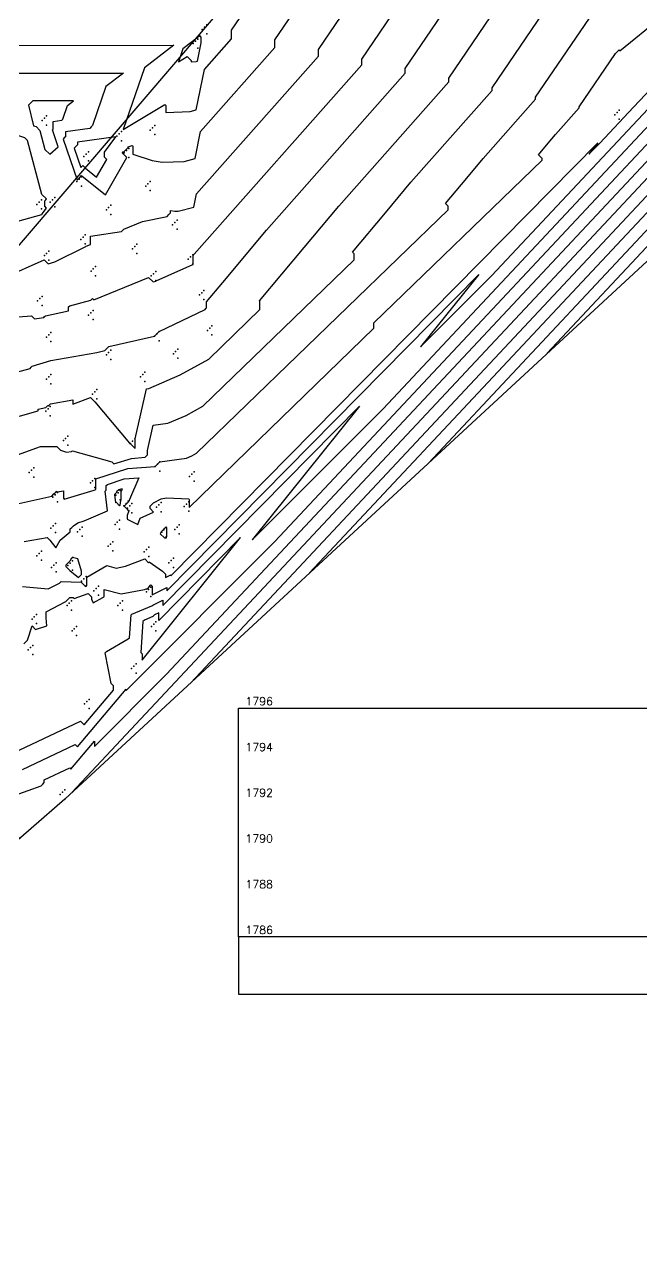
# Model space of a CAD drawing. Header units: metres. Extents: x 419582 to 423558, y 4805372 to 4807539.
# Drawn here: x 421806 to 421833, y 4806399.9 to 4806453.1 of the extents above; entities that cross this region are included whole.
import ezdxf

# ---------------------------------------------------------------- set-up
doc = ezdxf.new("R2010")
doc.units = ezdxf.units.M
doc.linetypes.add('PHANTOM', pattern=[2.5, 1.25, -0.25, 0.25, -0.25, 0.25, -0.25])
for name, color, linetype in [('C-ROAD-PROF-TEXT', 11, 'Continuous'), ('C-ROAD-PROF-TTLB', 5, 'Continuous'), ('C-TINN', 4, 'Continuous'), ('C-TINN-BNDY', 110, 'Continuous'), ('C-TOPO-MAJR', 9, 'Continuous'), ('C-TOPO-MINR', 8, 'Continuous'), ('LS', 7, 'Continuous')]:
    doc.layers.add(name, color=color, linetype=linetype)
doc.styles.get("Standard").update_dxf_attribs({"font": 'simplex.shx'})

# ---------------------------------------------------------------- blocks, each defined once
blk = doc.blocks.new('AN30 +0 +0')
at = {"linetype": 'PHANTOM', "flags": 128}
for points in [[(0, -11.382), (0, 11.382)], [(-11.382, 0), (11.382, 0)]]:
    blk.add_lwpolyline(points, dxfattribs=at)
at = {"flags": 128}
blk.add_lwpolyline([(-4.744, -4.744), (-4.744, 4.744), (4.744, 4.744), (4.744, -4.744)], close=True, dxfattribs=at)
at = {"layer": 'LS', "insert": (-3.273, -0.383), "char_height": 0.51577, "width": 9.13592, "attachment_point": 1}
blk.add_mtext('AN30\\PBase +0 Leg +0', dxfattribs=at)

msp = doc.modelspace()

# ---------------------------------------------------------------- linework, layer by layer
at = {"color": 31, "lineweight": 30, "true_color": 0xffbd7a, "elevation": 1718.013}
msp.add_lwpolyline([(423449.834, 4807399.592), (423130.593, 4807500.114), (421950.92, 4806612.998), (421795.045, 4806430.988), (421305.015, 4806147.038), (421305.015, 4806147.038), (420630.083, 4805770.97), (419765.157, 4805549.54), (419617.356, 4805580.088)], dxfattribs=at)
at = {"layer": 'C-ROAD-PROF-TTLB', "color": 5, "linetype": 'Continuous', "lineweight": -3}
for p, q in [((421815.365, 4806413.246), (421815.365, 4806423.246)), ((421815.365, 4806423.246), (421895.365, 4806423.246))]:
    msp.add_line(p, q, dxfattribs=at)
msp.add_3dface([(421815.365, 4806410.746), (421895.365, 4806410.746), (421895.365, 4806413.246), (421815.365, 4806413.246)], dxfattribs=at)
at = {"layer": 'C-TINN', "color": 4, "linetype": 'Continuous', "lineweight": -3}
for p in [(421813.77, 4806452.92, 1788.43), (421813.87, 4806453.02, 1788.43), (421813.97, 4806453.12, 1788.43), (421813.97, 4806452.72, 1788.43), (421813.38, 4806452.3, 1787.73), (421813.48, 4806452.4, 1787.73), (421813.58, 4806452.5, 1787.73), (421813.58, 4806452.1, 1787.73), (421806.87, 4806449.04, 1791.54), (421806.97, 4806449.14, 1791.54), (421831.81, 4806449.19, 1797.82), (421831.91, 4806449.29, 1797.82), (421832.01, 4806449.39, 1797.82), (421832.01, 4806448.99, 1797.82), (421806.77, 4806448.94, 1791.54), (421806.97, 4806448.74, 1791.54), (421810.24, 4806448.45, 1789.03), (421811.5, 4806448.52, 1789.44), (421811.6, 4806448.62, 1789.44), (421811.7, 4806448.72, 1789.44), (421810.04, 4806448.25, 1789.03), (421810.14, 4806448.35, 1789.03), (421810.24, 4806448.05, 1789.03), (421811.7, 4806448.32, 1789.44), (421808.7, 4806447.47, 1788.09), (421808.8, 4806447.57, 1788.09), (421810.36, 4806447.52, 1790.1), (421810.46, 4806447.62, 1790.1), (421810.56, 4806447.72, 1790.1), (421808.6, 4806447.37, 1788.09), (421808.8, 4806447.17, 1788.09), (421810.56, 4806447.32, 1790.1), (421808.39, 4806446.37, 1790.14), (421808.49, 4806446.47, 1790.14), (421808.29, 4806446.27, 1790.14), (421808.49, 4806446.07, 1790.14), (421811.3, 4806446.07, 1790.45), (421811.4, 4806446.17, 1790.45), (421811.5, 4806446.27, 1790.45), (421811.5, 4806445.87, 1790.45), (421806.54, 4806445.27, 1789.88), (421806.64, 4806445.37, 1789.88), (421806.74, 4806445.47, 1789.88), (421807.13, 4806445.37, 1790.19), (421807.23, 4806445.47, 1790.19), (421807.33, 4806445.57, 1790.19), (421806.74, 4806445.07, 1789.88), (421807.33, 4806445.17, 1790.19), (421809.58, 4806445.03, 1790.6), (421809.68, 4806445.13, 1790.6), (421809.78, 4806445.23, 1790.6), (421809.78, 4806444.83, 1790.6), (421812.48, 4806444.38, 1791.18), (421812.58, 4806444.48, 1791.18), (421812.68, 4806444.58, 1791.18), (421808.46, 4806443.74, 1790.95), (421808.56, 4806443.84, 1790.95), (421808.66, 4806443.94, 1790.95), (421812.68, 4806444.18, 1791.18), (421806.97, 4806443.13, 1790.92), (421807.07, 4806443.23, 1790.92), (421808.66, 4806443.54, 1790.95), (421810.72, 4806443.33, 1791.41), (421810.82, 4806443.43, 1791.41), (421810.92, 4806443.53, 1791.41), (421810.92, 4806443.13, 1791.41), (421806.87, 4806443.03, 1790.92), (421807.07, 4806442.83, 1790.92), (421813.16, 4806442.87, 1791.98), (421813.26, 4806442.97, 1791.98), (421813.36, 4806443.07, 1791.98), (421813.36, 4806442.67, 1791.98), (421808.91, 4806442.35, 1791.5), (421809.01, 4806442.45, 1791.5), (421809.11, 4806442.55, 1791.5), (421809.11, 4806442.15, 1791.5), (421811.54, 4806442.14, 1791.99), (421811.64, 4806442.24, 1791.99), (421811.74, 4806442.34, 1791.99), (421811.74, 4806441.94, 1791.99), (421806.57, 4806441.05, 1791.71), (421806.67, 4806441.15, 1791.71), (421806.77, 4806441.25, 1791.71), (421813.65, 4806441.31, 1792.77), (421813.75, 4806441.41, 1792.77), (421813.85, 4806441.51, 1792.77), (421813.85, 4806441.11, 1792.77), (421806.77, 4806440.85, 1791.71), (421808.9, 4806440.53, 1792.22), (421809, 4806440.63, 1792.22), (421808.8, 4806440.43, 1792.22), (421809, 4806440.23, 1792.22), (421814.2, 4806439.96, 1793.49), (421806.96, 4806439.47, 1792.47), (421807.06, 4806439.57, 1792.47), (421807.16, 4806439.67, 1792.47), (421811.69, 4806439.51, 1793), (421811.79, 4806439.61, 1793), (421811.89, 4806439.71, 1793), (421814, 4806439.76, 1793.49), (421814.1, 4806439.86, 1793.49), (421814.2, 4806439.56, 1793.49), (421807.16, 4806439.27, 1792.47), (421809.78, 4806438.89, 1793.11), (421811.89, 4806439.31, 1793), (421812.71, 4806438.94, 1793.59), (421809.58, 4806438.69, 1793.11), (421809.68, 4806438.79, 1793.11), (421809.78, 4806438.49, 1793.11), (421812.51, 4806438.74, 1793.59), (421812.61, 4806438.84, 1793.59), (421812.71, 4806438.54, 1793.59), (421807.16, 4806437.83, 1793.4), (421811.17, 4806437.83, 1793.8), (421811.27, 4806437.93, 1793.8), (421806.96, 4806437.63, 1793.4), (421807.06, 4806437.73, 1793.4), (421807.16, 4806437.43, 1793.4), (421811.07, 4806437.73, 1793.8), (421811.27, 4806437.53, 1793.8), (421808.97, 4806436.97, 1793.93), (421809.07, 4806437.07, 1793.93), (421809.17, 4806437.17, 1793.93), (421809.17, 4806436.77, 1793.93), (421806.93, 4806436.23, 1794.08), (421807.03, 4806436.33, 1794.08), (421807.13, 4806436.43, 1794.08), (421807.13, 4806436.03, 1794.08), (421807.9, 4806435.14, 1794.82), (421807.7, 4806434.94, 1794.82), (421807.8, 4806435.04, 1794.82), (421807.9, 4806434.74, 1794.82), (421810.63, 4806434.82, 1793.99), (421810.73, 4806434.92, 1793.99), (421810.83, 4806435.02, 1793.99), (421810.83, 4806434.62, 1793.99), (421806.21, 4806433.55, 1795.64), (421806.31, 4806433.65, 1795.64), (421806.41, 4806433.75, 1795.64), (421811.72, 4806433.81, 1796), (421811.82, 4806433.91, 1796), (421811.92, 4806434.01, 1796), (421811.92, 4806433.61, 1796), (421813.42, 4806433.57, 1796.4), (421806.41, 4806433.35, 1795.64), (421808.88, 4806433.09, 1795.91), (421808.98, 4806433.19, 1795.91), (421809.08, 4806433.29, 1795.91), (421813.22, 4806433.37, 1796.4), (421813.32, 4806433.47, 1796.4), (421813.42, 4806433.17, 1796.4), (421807.24, 4806432.47, 1796.02), (421807.34, 4806432.57, 1796.02), (421807.44, 4806432.67, 1796.02), (421809.08, 4806432.89, 1795.91), (421809.99, 4806432.56, 1798.13), (421810.09, 4806432.66, 1798.13), (421810.19, 4806432.76, 1798.13), (421807.44, 4806432.27, 1796.02), (421810.19, 4806432.36, 1798.13), (421810.34, 4806432.09, 1797.05), (421810.44, 4806432.19, 1797.05), (421810.5, 4806431.99, 1796.6), (421810.54, 4806432.29, 1797.05), (421810.6, 4806432.09, 1796.6), (421810.7, 4806432.19, 1796.6), (421811.78, 4806432.03, 1797.14), (421811.88, 4806432.13, 1797.14), (421811.98, 4806432.23, 1797.14), (421812.98, 4806432.06, 1797.08), (421813.08, 4806432.16, 1797.08), (421813.18, 4806432.26, 1797.08), (421810.16, 4806431.47, 1797.64), (421810.54, 4806431.89, 1797.05), (421810.7, 4806431.79, 1796.6), (421811.98, 4806431.83, 1797.14), (421813.18, 4806431.86, 1797.08), (421807.16, 4806431.12, 1796.59), (421807.26, 4806431.22, 1796.59), (421807.36, 4806431.32, 1796.59), (421807.36, 4806430.92, 1796.59), (421808.32, 4806430.96, 1797.2), (421808.42, 4806431.06, 1797.2), (421808.52, 4806431.16, 1797.2), (421809.96, 4806431.27, 1797.64), (421810.06, 4806431.37, 1797.64), (421810.16, 4806431.07, 1797.64), (421812, 4806430.94, 1798.03), (421812.1, 4806431.04, 1798.03), (421812.2, 4806431.14, 1798.03), (421812.57, 4806431.06, 1797.48), (421812.67, 4806431.16, 1797.48), (421812.77, 4806431.26, 1797.48), (421808.52, 4806430.76, 1797.2), (421809.76, 4806430.42, 1797.34), (421809.86, 4806430.52, 1797.34), (421812.2, 4806430.74, 1798.03), (421812.77, 4806430.86, 1797.48), (421806.54, 4806429.91, 1797.58), (421806.64, 4806430.01, 1797.58), (421806.74, 4806430.11, 1797.58), (421809.66, 4806430.32, 1797.34), (421809.86, 4806430.12, 1797.34), (421811.24, 4806430.08, 1797.76), (421811.34, 4806430.18, 1797.76), (421811.44, 4806430.28, 1797.76), (421811.44, 4806429.88, 1797.76), (421812.51, 4806429.8, 1797.42), (421806.74, 4806429.71, 1797.58), (421807.18, 4806429.4, 1797.4), (421807.28, 4806429.5, 1797.4), (421807.38, 4806429.6, 1797.4), (421807.9, 4806429.48, 1798.12), (421808, 4806429.58, 1798.12), (421808.1, 4806429.68, 1798.12), (421808.1, 4806429.28, 1798.12), (421812.31, 4806429.6, 1797.42), (421812.41, 4806429.7, 1797.42), (421812.51, 4806429.4, 1797.42), (421807.38, 4806429.2, 1797.4), (421808.5, 4806428.8, 1797.94), (421808.6, 4806428.9, 1797.94), (421808.7, 4806429, 1797.94), (421808.7, 4806428.6, 1797.94), (421809.04, 4806428.38, 1798.92), (421809.14, 4806428.48, 1798.92), (421809.24, 4806428.58, 1798.92), (421811.33, 4806428.33, 1799.1), (421811.43, 4806428.43, 1799.1), (421811.53, 4806428.53, 1799.1), (421807.86, 4806427.73, 1799.22), (421807.96, 4806427.83, 1799.22), (421808.06, 4806427.93, 1799.22), (421809.24, 4806428.18, 1798.92), (421810.08, 4806427.73, 1799.27), (421810.18, 4806427.83, 1799.27), (421810.28, 4806427.93, 1799.27), (421811.53, 4806428.13, 1799.1), (421806.33, 4806427.14, 1798.9), (421806.43, 4806427.24, 1798.9), (421806.53, 4806427.34, 1798.9), (421808.06, 4806427.53, 1799.22), (421810.28, 4806427.53, 1799.27), (421806.53, 4806426.94, 1798.9), (421808.08, 4806426.62, 1799.25), (421808.18, 4806426.72, 1799.25), (421808.28, 4806426.82, 1799.25), (421811.55, 4806426.82, 1801.71), (421811.65, 4806426.92, 1801.71), (421811.75, 4806427.02, 1801.71), (421811.75, 4806426.62, 1801.71), (421808.28, 4806426.42, 1799.25), (421806.16, 4806425.79, 1799.28), (421806.26, 4806425.89, 1799.28), (421806.36, 4806425.99, 1799.28), (421806.36, 4806425.59, 1799.28), (421810.78, 4806425.08, 1800.69), (421810.88, 4806425.18, 1800.69), (421810.68, 4806424.98, 1800.69), (421810.88, 4806424.78, 1800.69), (421808.63, 4806423.43, 1799.26), (421808.73, 4806423.53, 1799.26), (421808.83, 4806423.63, 1799.26), (421808.83, 4806423.23, 1799.26), (421807.56, 4806419.47, 1802.94), (421807.66, 4806419.57, 1802.94), (421807.76, 4806419.67, 1802.94), (421807.76, 4806419.27, 1802.94)]:
    msp.add_point(p, dxfattribs=at)
at = {"layer": 'C-TINN-BNDY', "color": 110, "linetype": 'Continuous', "lineweight": -3, "flags": 128}
msp.add_lwpolyline([(422724.87, 4807165.92), (422697.08, 4807146.67), (422577.28, 4807048.8), (422494.93, 4806993.73), (422433.35, 4806948.24), (422390.21, 4806913.55), (422303.24, 4806847.72), (422229.68, 4806793.83), (422213.19, 4806781.58), (422179.34, 4806755.48), (422143.63, 4806726.94), (422090.94, 4806686.36), (421935.65, 4806537.41), (421807.76, 4806419.27), (421798.23, 4806410.98), (421750.84, 4806385.06), (421712.43, 4806364.25), (421678.37, 4806344.94), (421648.74, 4806328.11), (421541.25, 4806258.62), (421434.62, 4806175.52), (421305.47, 4806115.01), (421187.67, 4806058.56)], dxfattribs=at)
at = {"layer": 'C-TOPO-MAJR', "color": 9, "linetype": 'Continuous', "lineweight": -3, "flags": 128}
for points, elevation in [([(421818.465, 4806429.159), (421857.04, 4806470.344), (421889.289, 4806504.402), (421896.666, 4806515.973), (421901.331, 4806528.626), (421900.881, 4806529.193), (421902.446, 4806530.465), (421902.446, 4806530.695), (421902.361, 4806530.78), (421901.809, 4806534.932), (421901.839, 4806534.961), (421901.868, 4806534.991), (421901.868, 4806535.273), (421901.919, 4806536.887), (421901.872, 4806536.934), (421902.19, 4806538.033), (421900.58, 4806543.74)], 1805), ([(421805.692, 4806434.322), (421806.705, 4806434.685), (421807.417, 4806434.679), (421807.573, 4806434.523), (421807.831, 4806434.43), (421808.062, 4806434.468), (421808.078, 4806434.484), (421808.095, 4806434.501), (421809.815, 4806434.015), (421809.909, 4806433.92), (421810.674, 4806434.166), (421811.277, 4806434.213), (421811.327, 4806434.263), (421811.378, 4806434.313), (421811.378, 4806434.512), (421811.625, 4806435.61), (421812.262, 4806435.702), (421813.066, 4806436.046), (421813.795, 4806436.452), (421820.411, 4806442.849), (421820.411, 4806443.109), (421820.341, 4806443.179), (421821.781, 4806444.901), (421822.901, 4806446.235), (421826.452, 4806450.25), (421826.452, 4806450.37), (421831.902, 4806458.395)], 1795), ([(421805.236, 4806451.004), (421810.337, 4806451.012), (421809.561, 4806450.417), (421808.976, 4806448.717), (421808.915, 4806448.655), (421808.854, 4806448.594), (421807.787, 4806448.439), (421807.787, 4806448.218), (421807.742, 4806448.173), (421807.698, 4806448.128), (421808.311, 4806446.345), (421808.404, 4806446.438), (421808.498, 4806446.531), (421808.511, 4806446.518), (421809.546, 4806445.694), (421810.472, 4806447.313), (421810.282, 4806447.503), (421810.282, 4806447.522), (421810.33, 4806447.588), (421810.349, 4806447.57), (421810.439, 4806447.66), (421810.53, 4806447.751), (421810.53, 4806447.788), (421810.702, 4806447.841), (421810.733, 4806447.811), (421810.733, 4806447.472), (421811.589, 4806447.183), (421812.015, 4806447.116), (421812.988, 4806447.152), (421813.462, 4806447.277), (421813.7, 4806448.452), (421816.953, 4806452.13), (421816.953, 4806452.463), (421819.494, 4806456.205)], 1790), ([(421804.971, 4806421.029), (421808.455, 4806422.674), (421808.615, 4806422.514), (421809.891, 4806424.032), (421809.891, 4806424.225), (421809.787, 4806424.329), (421809.53, 4806425.67), (421809.582, 4806425.722), (421810.537, 4806426.27), (421810.588, 4806426.322), (421810.66, 4806427.318), (421810.69, 4806427.348), (421811.571, 4806427.713), (421811.606, 4806427.747), (421812.053, 4806427.969), (421812.053, 4806427.728), (421820.656, 4806436.454), (421815.96, 4806430.601), (421821.685, 4806436.336), (421839.61, 4806455.474)], 1800), ([(421805.713, 4806444.532), (421806.755, 4806444.835), (421806.767, 4806444.846), (421806.778, 4806444.858), (421806.968, 4806445.109), (421806.891, 4806445.186), (421806.891, 4806445.431), (421806.93, 4806445.47), (421806.968, 4806445.509), (421806.757, 4806445.706), (421806.139, 4806448.068), (421806.02, 4806448.186), (421805.712, 4806448.275)], 1790)]:
    msp.add_lwpolyline(points, dxfattribs=dict(at, elevation=elevation))
at = {"layer": 'C-TOPO-MINR', "color": 8, "linetype": 'Continuous', "lineweight": -3, "flags": 128}
for points, elevation in [([(421813.268, 4806424.359), (421853.554, 4806467.37), (421887.234, 4806502.938), (421894.937, 4806515.023), (421899.809, 4806528.236), (421899.743, 4806528.319), (421901.715, 4806529.921), (421901.715, 4806530.211), (421901.66, 4806530.266), (421900.965, 4806535.496), (421900.976, 4806535.507), (421900.987, 4806535.518), (421900.987, 4806535.874), (421901.006, 4806536.485), (421900.989, 4806536.503), (421901.367, 4806537.812), (421899.658, 4806543.875)], 1804), ([(421823.662, 4806433.959), (421860.526, 4806473.318), (421891.345, 4806505.866), (421898.394, 4806516.924), (421902.853, 4806529.015), (421902.018, 4806530.068), (421903.177, 4806531.009), (421903.177, 4806531.18), (421903.062, 4806531.295), (421902.654, 4806534.368), (421902.701, 4806534.415), (421902.749, 4806534.463), (421902.749, 4806534.672), (421902.831, 4806537.289), (421902.755, 4806537.366), (421903.012, 4806538.254), (421901.71, 4806542.87)], 1806), ([(421808.072, 4806419.558), (421850.068, 4806464.396), (421885.178, 4806501.474), (421893.208, 4806514.072), (421897.598, 4806525.979), (421897.598, 4806526.021), (421897.419, 4806526.2), (421895.067, 4806535.832), (421895.089, 4806535.854), (421895.11, 4806535.876), (421896.243, 4806537.21), (421900.087, 4806536.464), (421900.163, 4806536.388), (421900.225, 4806536.45), (421900.287, 4806536.513), (421900.295, 4806536.566), (421900.295, 4806536.726), (421900.545, 4806537.591), (421899.911, 4806539.84)], 1803), ([(421828.858, 4806438.76), (421864.012, 4806476.292), (421893.401, 4806507.329), (421900.123, 4806517.874), (421904.374, 4806529.405), (421903.156, 4806530.942), (421903.908, 4806531.553), (421903.908, 4806531.664), (421903.763, 4806531.809), (421903.498, 4806533.804), (421903.564, 4806533.87), (421903.63, 4806533.936), (421903.63, 4806534.071), (421903.743, 4806537.691), (421903.638, 4806537.797), (421903.834, 4806538.475)], 1807), ([(421805.907, 4806428.562), (421807.04, 4806428.456), (421807.538, 4806428.715), (421807.571, 4806428.748), (421807.604, 4806428.781), (421808.479, 4806428.759), (421808.67, 4806428.569), (421808.721, 4806428.587), (421808.727, 4806428.593), (421808.733, 4806428.599), (421808.733, 4806428.974), (421809.601, 4806429.477), (421810.004, 4806429.371), (421810.411, 4806429.449), (421811.256, 4806429.767), (421811.42, 4806429.602), (421811.438, 4806429.62), (421811.456, 4806429.638), (421812.041, 4806429.231), (421812.172, 4806429.1), (421812.172, 4806428.962), (421812.407, 4806429.078), (421812.407, 4806429.024), (421831.073, 4806447.955), (421830.685, 4806447.472), (421831.157, 4806447.945), (421832.637, 4806449.525), (421874.898, 4806494.156)], 1798), ([(421805.439, 4806437.878), (421806.249, 4806438.102), (421806.293, 4806438.147), (421806.338, 4806438.191), (421807.16, 4806438.449), (421809.164, 4806438.79), (421809.508, 4806438.88), (421809.596, 4806438.968), (421809.684, 4806439.056), (421811.69, 4806439.51), (421811.79, 4806439.61), (421811.89, 4806439.71), (421813.898, 4806440.679), (421813.93, 4806440.711), (421813.962, 4806440.743), (421813.962, 4806441.015), (421814.668, 4806441.86), (421816.582, 4806444.139), (421822.653, 4806451.002), (421822.653, 4806451.207), (421830.05, 4806462.099)], 1793), ([(421805.813, 4806417.576), (421801.694, 4806415.005), (421801.286, 4806414.848), (421801.286, 4806415.189), (421801.256, 4806415.218), (421803.149, 4806418.576), (421803.208, 4806418.634), (421803.266, 4806418.693), (421804.309, 4806418.761), (421804.435, 4806418.635), (421804.435, 4806418.487), (421805.667, 4806419.103), (421805.6, 4806419.17), (421805.6, 4806419.437), (421806.725, 4806419.848), (421806.797, 4806419.919), (421806.868, 4806419.991), (421806.868, 4806420.105), (421807.982, 4806420.63), (421808.033, 4806420.579), (421809.063, 4806421.805), (421809.063, 4806421.572), (421812.212, 4806424.726), (421846.582, 4806461.422)], 1802), ([(421804.958, 4806435.783), (421806.598, 4806436.247), (421806.598, 4806436.315), (421806.934, 4806436.395), (421807.022, 4806436.483), (421807.045, 4806436.459), (421807.134, 4806436.548), (421808.111, 4806436.718), (421808.111, 4806436.531), (421808.886, 4806436.826), (421809.07, 4806436.642), (421810.597, 4806434.824), (421810.597, 4806434.819), (421810.622, 4806434.812), (421810.821, 4806434.613), (421810.828, 4806434.616), (421810.834, 4806434.616), (421810.835, 4806434.616), (421810.835, 4806434.617), (421810.835, 4806435.015), (421811.329, 4806437.21), (421811.435, 4806437.225), (421812.814, 4806437.815), (421814.063, 4806438.51), (421816.298, 4806440.671), (421816.298, 4806441.024), (421816.274, 4806441.047), (421818.224, 4806443.381), (421819.742, 4806445.187), (421824.552, 4806450.626), (421824.552, 4806450.789), (421831.935, 4806461.659)], 1794), ([(421804.954, 4806440.29), (421806.304, 4806440.401), (421806.444, 4806440.261), (421806.843, 4806440.323), (421806.881, 4806440.362), (421806.919, 4806440.4), (421807.924, 4806440.611), (421807.924, 4806440.784), (421807.981, 4806440.841), (421808.903, 4806441.086), (421808.972, 4806441.156), (421809.034, 4806441.094), (421811.43, 4806442.074), (421811.621, 4806441.883), (421811.74, 4806441.917), (421811.741, 4806441.918), (421811.764, 4806441.932), (421813.367, 4806442.636), (421813.37, 4806442.638), (421813.372, 4806442.641), (421813.372, 4806443.031), (421813.423, 4806443.091), (421820.753, 4806451.378), (421820.753, 4806451.626), (421826.531, 4806460.134)], 1792), ([(421805.096, 4806442.061), (421806.86, 4806442.85), (421807.04, 4806442.67), (421807.324, 4806442.764), (421808.683, 4806443.432), (421808.692, 4806443.441), (421808.701, 4806443.45), (421808.884, 4806443.517), (421808.884, 4806443.874), (421810.244, 4806444.089), (421810.294, 4806444.139), (421810.343, 4806444.188), (421811.168, 4806444.529), (421812.238, 4806444.747), (421812.314, 4806444.823), (421812.389, 4806444.898), (421812.389, 4806444.997), (421812.579, 4806444.967), (421812.727, 4806444.972), (421813.411, 4806445.152), (421813.528, 4806445.734), (421818.853, 4806451.754), (421818.853, 4806452.044), (421823.013, 4806458.169)], 1791), ([(421805.92, 4806420.567), (421808.219, 4806421.652), (421808.324, 4806421.547), (421810.45, 4806424.076), (421810.45, 4806424.021), (421816.948, 4806430.531), (421843.096, 4806458.448)], 1801), ([(421805.358, 4806432.104), (421807.196, 4806432.516), (421807.291, 4806432.611), (421807.386, 4806432.706), (421807.386, 4806432.727), (421807.448, 4806432.704), (421807.702, 4806432.746), (421807.702, 4806432.419), (421807.738, 4806432.383), (421809.041, 4806432.769), (421809.126, 4806432.806), (421809.117, 4806432.877), (421809.121, 4806432.881), (421809.121, 4806433.264), (421809.125, 4806433.269), (421810.519, 4806433.717), (421811.72, 4806433.81), (421811.82, 4806433.91), (421811.92, 4806434.01), (421813.089, 4806434.179), (421813.319, 4806434.277), (421813.527, 4806434.393), (421824.524, 4806445.026), (421824.524, 4806445.194), (421824.408, 4806445.31), (421825.337, 4806446.422), (421826.06, 4806447.283), (421828.352, 4806449.874), (421828.352, 4806449.952), (421831.87, 4806455.131)], 1796), ([(421804.11, 4806452.215), (421812.524, 4806452.227), (421811.243, 4806451.247), (421810.312, 4806448.539), (421812.132, 4806449.641), (421812.184, 4806449.59), (421812.184, 4806449.293), (421813.249, 4806449.332), (421813.514, 4806449.402), (421813.872, 4806451.171), (421815.053, 4806452.506), (421815.053, 4806452.881), (421815.976, 4806454.24)], 1789), ([(421805.984, 4806430.535), (421806.986, 4806430.702), (421807.103, 4806430.585), (421807.37, 4806430.252), (421807.558, 4806430.588), (421808.005, 4806430.947), (421808.005, 4806431.078), (421808.072, 4806431.145), (421808.14, 4806431.212), (421808.337, 4806431.348), (421808.607, 4806431.428), (421809.634, 4806431.869), (421809.527, 4806432.728), (421809.576, 4806432.777), (421809.576, 4806432.981), (421809.625, 4806433.03), (421810.365, 4806433.268), (421811.002, 4806433.317), (421810.596, 4806432.362), (421810.558, 4806432.279), (421810.547, 4806432.268), (421810.458, 4806432.179), (421810.447, 4806432.168), (421810.358, 4806432.079), (421810.536, 4806431.901), (421810.547, 4806431.912), (421810.558, 4806431.879), (421810.492, 4806431.667), (421810.492, 4806431.513), (421810.955, 4806431.269), (421811.064, 4806431.552), (421811.648, 4806431.82), (421811.5, 4806431.968), (421811.5, 4806432.071), (421811.574, 4806432.146), (421811.648, 4806432.22), (421811.973, 4806432.399), (421812.215, 4806432.446), (421813.185, 4806432.391), (421813.208, 4806432.367), (421813.208, 4806432.014), (421821.275, 4806439.855), (421821.275, 4806440.085), (421828.637, 4806447.204), (421828.637, 4806447.28), (421828.475, 4806447.442), (421828.894, 4806447.943), (421829.219, 4806448.331), (421830.252, 4806449.498), (421830.252, 4806449.533), (421831.837, 4806451.866), (421831.918, 4806451.947), (421831.999, 4806452.028), (421832.037, 4806451.99), (421833.827, 4806453.436)], 1797), ([(421805.969, 4806426.054), (421806.049, 4806426.135), (421806.129, 4806426.215), (421806.338, 4806426.837), (421806.485, 4806426.69), (421806.973, 4806426.849), (421806.946, 4806427.187), (421806.946, 4806427.462), (421807.802, 4806427.908), (421807.89, 4806427.996), (421807.978, 4806428.084), (421808.136, 4806428.08), (421808.17, 4806428.045), (421808.779, 4806428.26), (421808.925, 4806428.113), (421808.925, 4806428.007), (421809.007, 4806427.85), (421809.432, 4806428.077), (421809.455, 4806428.1), (421809.478, 4806428.123), (421809.478, 4806428.431), (421810.221, 4806428.236), (421811.246, 4806428.432), (421811.323, 4806428.461), (421811.338, 4806428.446), (421811.431, 4806428.538), (421811.523, 4806428.631), (421811.576, 4806428.594), (421811.588, 4806428.582), (421811.588, 4806428.206), (421812.23, 4806428.523), (421812.23, 4806428.376), (421825.864, 4806442.204), (421823.322, 4806439.036), (421826.421, 4806442.14), (421836.124, 4806452.499)], 1799)]:
    msp.add_lwpolyline(points, dxfattribs=dict(at, elevation=elevation))
for points, elevation in [([(421813.283, 4806451.503), (421813.51, 4806451.511), (421813.566, 4806451.526), (421813.73, 4806452.339), (421813.73, 4806452.585), (421813.653, 4806452.662), (421813.592, 4806452.601), (421813.53, 4806452.539), (421812.926, 4806452.076), (421812.728, 4806451.5), (421813.115, 4806451.735), (421813.283, 4806451.566), (421813.283, 4806451.503)], 1788), ([(421806.177, 4806449.609), (421806.399, 4806448.707), (421806.507, 4806448.676), (421806.678, 4806448.504), (421806.895, 4806447.676), (421807.114, 4806447.472), (421807.479, 4806447.787), (421807.225, 4806448.526), (421807.241, 4806448.541), (421807.256, 4806448.557), (421807.256, 4806448.894), (421807.63, 4806448.949), (421807.652, 4806448.97), (421807.674, 4806448.992), (421807.879, 4806449.588), (421808.151, 4806449.796), (421806.362, 4806449.794), (421806.269, 4806449.701), (421806.177, 4806449.609)], 1791), ([(421808.317, 4806447.879), (421808.244, 4806447.805), (421808.17, 4806447.731), (421808.462, 4806446.882), (421808.507, 4806446.926), (421808.551, 4806446.97), (421808.662, 4806446.859), (421809.155, 4806446.467), (421809.597, 4806447.238), (421809.506, 4806447.328), (421809.506, 4806447.547), (421810, 4806448.228), (421808.317, 4806447.984), (421808.317, 4806447.879)], 1789), ([(421810.156, 4806432.097), (421810.182, 4806432.124), (421810.208, 4806432.328), (421810.22, 4806432.34), (421810.232, 4806432.352), (421810.232, 4806432.703), (421810.283, 4806432.824), (421810.21, 4806432.818), (421810.125, 4806432.791), (421810.031, 4806432.697), (421810.031, 4806432.673), (421809.937, 4806432.579), (421809.982, 4806432.218), (421810.009, 4806432.244), (421810.156, 4806432.097)], 1798), ([(421811.973, 4806430.958), (421811.938, 4806430.867), (421812.116, 4806430.689), (421812.21, 4806430.689), (421812.215, 4806430.694), (421812.231, 4806430.747), (421812.22, 4806430.757), (421812.22, 4806431.136), (421812.226, 4806431.141), (421812.231, 4806431.147), (421812.193, 4806431.163), (421812.096, 4806431.067), (421811.999, 4806430.97), (421811.973, 4806430.958)], 1798), ([(421811.144, 4806425.618), (421811.144, 4806425.339), (421815.448, 4806430.703), (421811.876, 4806427.08), (421811.876, 4806427.414), (421811.69, 4806427.322), (421811.617, 4806427.249), (421811.251, 4806427.098), (421811.18, 4806427.027), (421811.084, 4806425.678), (421811.144, 4806425.618)], 1801), ([(421807.813, 4806429.5), (421807.813, 4806429.433), (421807.98, 4806429.267), (421808.367, 4806428.96), (421808.433, 4806429.027), (421808.5, 4806429.093), (421808.5, 4806429.227), (421808.34, 4806429.778), (421808.155, 4806429.821), (421808.129, 4806429.847), (421808.042, 4806429.777), (421807.98, 4806429.667), (421807.897, 4806429.583), (421807.813, 4806429.5)], 1798)]:
    msp.add_lwpolyline(points, close=True, dxfattribs=dict(at, elevation=elevation))

# ---------------------------------------------------------------- block references
at = {"rotation": 39.7566429}
msp.add_blockref('AN30 +0 +0', (421795.045, 4806430.992, 1838.947), dxfattribs=at)

# ---------------------------------------------------------------- texts
at = {"layer": 'C-ROAD-PROF-TEXT', "color": 11, "linetype": 'Continuous', "lineweight": -3, "char_height": 0.35, "attachment_point": 6}
for s, insert in [('1796', (421816.864, 4806423.546)), ('1794', (421816.864, 4806421.546)), ('1792', (421816.864, 4806419.546)), ('1790', (421816.864, 4806417.546)), ('1788', (421816.864, 4806415.546)), ('1786', (421816.864, 4806413.546))]:
    msp.add_mtext(s, dxfattribs=dict(at, insert=insert))

doc.saveas('drawing.dxf')
